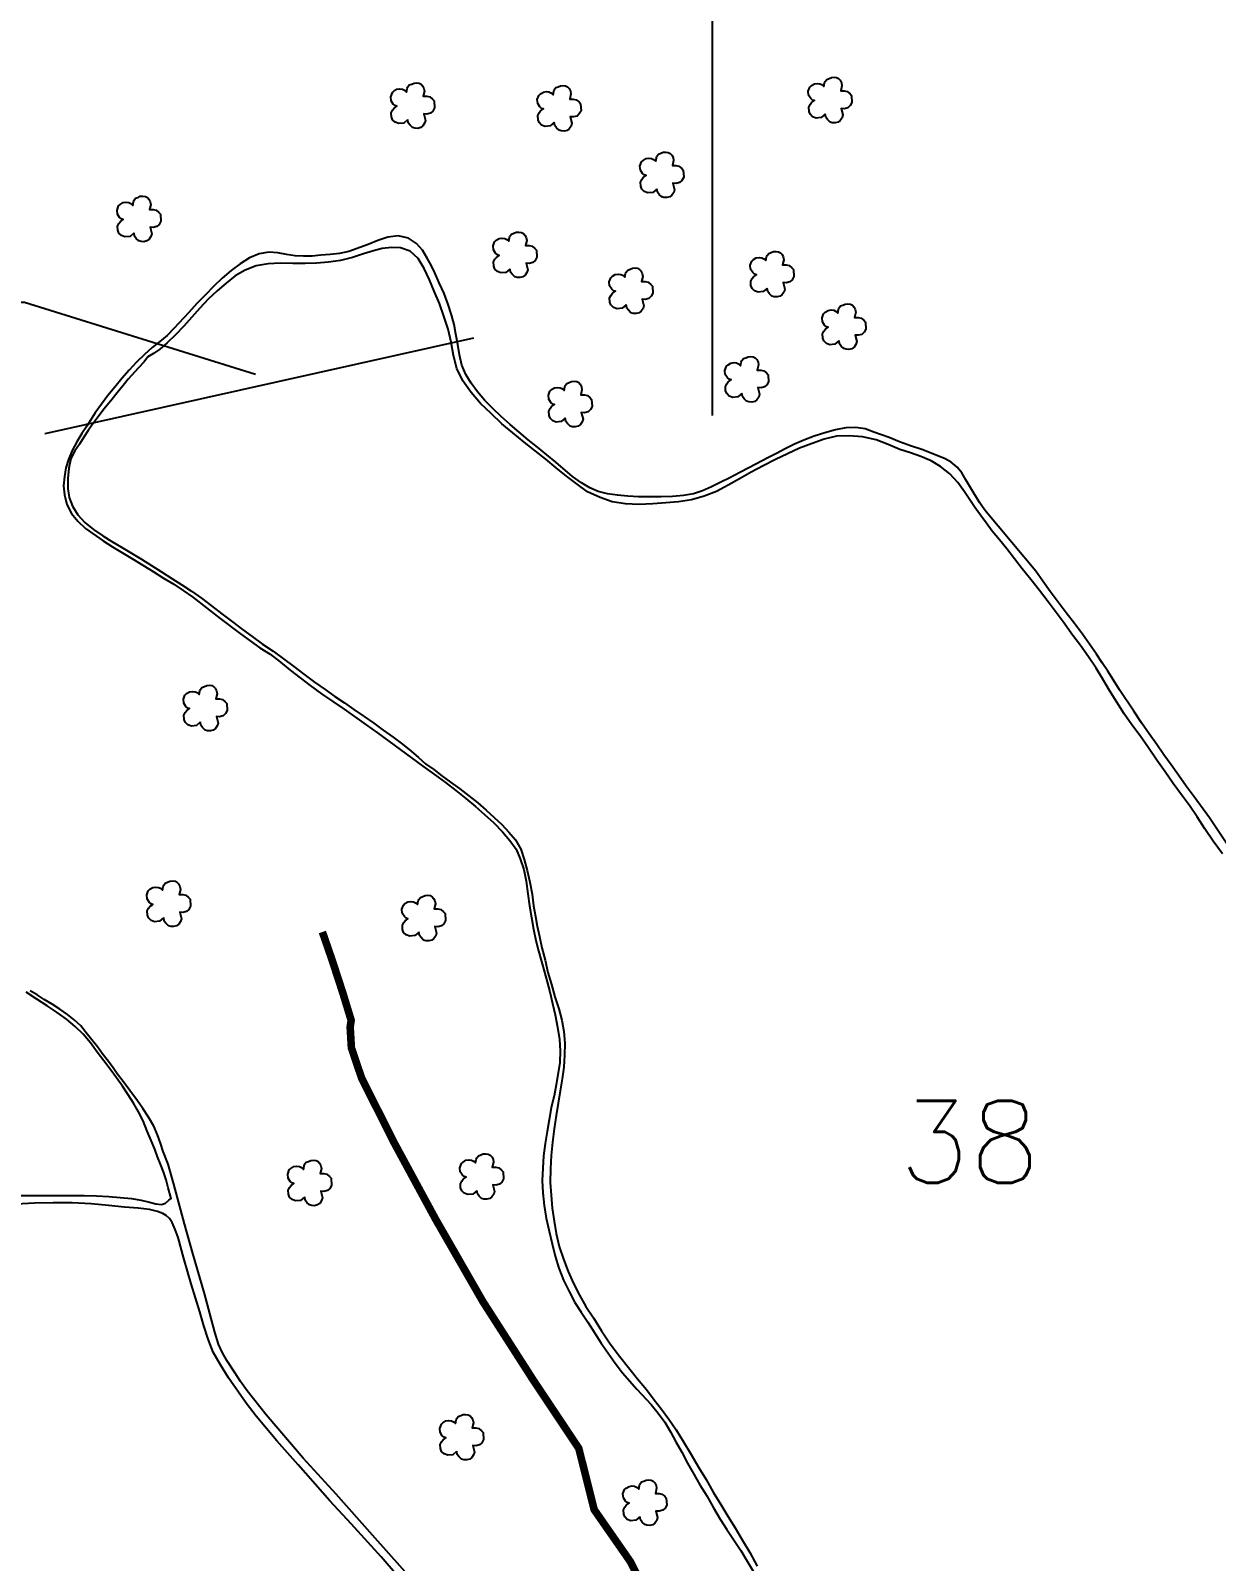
# Model space of a CAD drawing. Header units: millimetres. Extents: x 758395 to 764335, y 7809539 to 7813739.
# Drawn here: x 760984.3 to 761359.4, y 7812547 to 7813031 of the extents above; entities that cross this region are included whole.
import ezdxf

# ---------------------------------------------------------------- set-up
doc = ezdxf.new("R2010")
doc.units = ezdxf.units.MM
doc.linetypes.add('CONTINUO', pattern=[0])
for name, color, linetype in [('0114000634', 1, 'Continuous'), ('0114000634021', 5, 'Continuous'), ('0114000634038', 5, 'Continuous'), ('0114000634041', 5, 'Continuous'), ('CURSOS_D_AGUA', 4, 'Continuous'), ('MALHA', 8, 'Continuous'), ('MATO', 3, 'Continuous'), ('REDE_DE_LUZ', 6, 'Continuous'), ('TEXTO', 7, 'Continuous'), ('TEXTO_NUN_TAL', 7, 'Continuous')]:
    doc.layers.add(name, color=color, linetype=linetype)
doc.styles.add('Simplex', font='simplex.shx')

msp = doc.modelspace()

# ---------------------------------------------------------------- linework, layer by layer
at = {"layer": '0114000634', "color": 1, "linetype": 'ByBlock'}
for points in [[(761363.56, 7812772.61), (761357.18, 7812782.07), (761352.32, 7812788.7), (761349.77, 7812792.05), (761347.38, 7812795.56), (761345.05, 7812798.84), (761342.78, 7812801.99), (761340.53, 7812805.25), (761338.09, 7812808.66), (761335.63, 7812812.15), (761333.3, 7812815.83), (761328.75, 7812822.58), (761326.78, 7812825.58), (761325.05, 7812828.43), (761323.28, 7812831.13), (761321.45, 7812833.88), (761317.03, 7812840.14), (761314.5, 7812843.54), (761311.83, 7812846.9), (761309.27, 7812850.29), (761306.78, 7812853.69), (761304.51, 7812856.94), (761302.3, 7812860.03), (761286.58, 7812878.86), (761285.44, 7812880.38), (761284.52, 7812881.71), (761283.79, 7812882.87), (761282.38, 7812885.24), (761281.34, 7812886.87), (761280.14, 7812889), (761278.85, 7812891.15), (761277.4, 7812892.91), (761275.47, 7812894.52), (761273.57, 7812895.63), (761271.3, 7812896.58), (761266.18, 7812898.58), (761266.18, 7812898.58), (761262.66, 7812899.71), (761259.13, 7812900.97), (761255.82, 7812902.31), (761251, 7812904.01), (761248.32, 7812905.04), (761245.34, 7812905.52), (761242.17, 7812905.42), (761238.87, 7812904.76), (761235.5, 7812903.78), (761232.17, 7812902.72), (761228.91, 7812901.5), (761225.91, 7812900.23), (761223, 7812898.8), (761220.2, 7812897.27), (761217.52, 7812895.86), (761211.75, 7812892.89), (761208.64, 7812891.25), (761205.48, 7812889.6), (761202.47, 7812888.09), (761199.64, 7812886.75), (761196.88, 7812885.52), (761193.95, 7812884.52), (761190.78, 7812883.95), (761187.35, 7812883.64), (761183.73, 7812883.55), (761180.14, 7812883.56), (761176.62, 7812883.61), (761173.22, 7812883.8), (761169.95, 7812884.09), (761166.76, 7812884.54), (761163.82, 7812885.25), (761161.19, 7812886.47), (761158.56, 7812888.04), (761155.77, 7812889.97), (761150.42, 7812894.53), (761147.56, 7812896.87), (761144.68, 7812899.32), (761141.73, 7812901.62), (761135.98, 7812906.44), (761133.2, 7812908.92), (761130.59, 7812911.44), (761128.02, 7812914.01), (761125.68, 7812916.74), (761123.62, 7812919.46), (761121.98, 7812922.24), (761120.71, 7812925.17), (761119.99, 7812928.42), (761119.43, 7812931.72), (761118.84, 7812934.98), (761118.26, 7812938.07), (761117.47, 7812941.09), (761116.37, 7812944.38), (761115.09, 7812947.86), (761113.56, 7812951.27), (761112.15, 7812954.37), (761110.98, 7812956.84), (761109.79, 7812959.08), (761108.26, 7812961.51), (761106.36, 7812963.7), (761103.8, 7812965.36), (761100.61, 7812966.05), (761097.31, 7812965.69), (761094.14, 7812964.6), (761091.07, 7812963.36), (761084.95, 7812961.1), (761082.03, 7812960.49), (761079.09, 7812960.19), (761076.14, 7812959.93), (761073.35, 7812959.71), (761070.68, 7812959.67), (761068, 7812959.75), (761065.29, 7812960.16), (761062.5, 7812960.69), (761059.68, 7812960.92), (761056.62, 7812960.43), (761053.52, 7812959.17), (761050.61, 7812957.25), (761047.75, 7812955.1), (761044.93, 7812952.75), (761042.26, 7812950.14), (761039.6, 7812947.46), (761036.93, 7812944.7), (761034.37, 7812941.89), (761029.67, 7812936.84), (761027.5, 7812934.62), (761025.16, 7812932.67), (761022.77, 7812930.74), (761020.33, 7812928.54), (761017.87, 7812926.18), (761015.51, 7812923.62), (761013.2, 7812921.02), (761011, 7812918.28), (761008.75, 7812915.57), (761004.7, 7812910.16), (761002.12, 7812905.87), (761000.56, 7812903.56), (760999, 7812900.98), (760997.47, 7812898.19), (760996.27, 7812895.37), (760995.52, 7812892.71), (760995.01, 7812889.98), (760994.76, 7812887.1), (760995.08, 7812884.21), (760995.83, 7812881.17), (760997.27, 7812878.3), (760999.25, 7812875.86), (761001.73, 7812873.57), (761007.3, 7812869.69), (761010.25, 7812867.72), (761016.58, 7812863.98), (761023.06, 7812860), (761026.4, 7812857.87), (761029.58, 7812855.94), (761032.63, 7812854.01), (761035.67, 7812851.9), (761044.29, 7812845.15), (761050.67, 7812840.3), (761053.75, 7812838.08), (761056.86, 7812835.85), (761060.07, 7812833.79), (761063.32, 7812831.32), (761066.43, 7812828.76), (761069.57, 7812826.37), (761072.71, 7812823.95), (761076.36, 7812821.3), (761083.47, 7812816.42), (761090.49, 7812811.52), (761094.06, 7812808.95), (761101.24, 7812803.65), (761104.75, 7812801.02), (761108.42, 7812798.44), (761112.08, 7812795.77), (761115.55, 7812793.21), (761118.87, 7812790.68), (761121.96, 7812788.2), (761125.02, 7812785.68), (761127.93, 7812783.11), (761130.85, 7812780.45), (761133.55, 7812777.66), (761135.93, 7812774.95), (761137.91, 7812772.19), (761139.18, 7812769.1), (761140.3, 7812765.7), (761141.06, 7812762.04), (761141.62, 7812758.02), (761142.11, 7812754.24), (761142.72, 7812750.61), (761143.36, 7812746.88), (761144.14, 7812743.31), (761144.93, 7812740.05), (761146.86, 7812733.34), (761147.73, 7812730.22), (761148.57, 7812727.04), (761149.44, 7812723.39), (761150.23, 7812719.75), (761150.97, 7812715.94), (761151.62, 7812712.01), (761151.83, 7812708.37), (761151.67, 7812704.71), (761150.56, 7812697.71), (761149.87, 7812694.17), (761149.01, 7812690.46), (761148.37, 7812686.59), (761147.67, 7812682.9), (761147.07, 7812679.13), (761146.59, 7812675.22), (761146.3, 7812671.34), (761146.14, 7812667.43), (761146.31, 7812663.51), (761146.79, 7812659.51), (761147.44, 7812655.53), (761148.33, 7812651.43), (761149.29, 7812647.35), (761150.24, 7812643.51), (761151.39, 7812639.66), (761152.92, 7812635.86), (761154.63, 7812632.29), (761156.47, 7812628.83), (761158.51, 7812625.77), (761160.53, 7812622.66), (761164.83, 7812616.01), (761166.96, 7812612.88), (761169.2, 7812609.67), (761171.53, 7812606.66), (761176.02, 7812601.4), (761180.55, 7812596.55), (761182.84, 7812593.89), (761184.89, 7812591.05), (761186.68, 7812588), (761188.41, 7812584.83), (761190.29, 7812581.52), (761192.06, 7812578.01), (761194.12, 7812574.55), (761196, 7812571.18), (761198.17, 7812567.7), (761200.27, 7812563.94), (761202.44, 7812560.37), (761204.54, 7812557.05), (761208.96, 7812550.39), (761210.94, 7812547.1), (761214.84, 7812540.52)], [(761106.27, 7812539.82), (761092.42, 7812555.32), (761080.95, 7812568.2), (761070.5, 7812579.62), (761058.84, 7812593.29), (761052.85, 7812600.96), (761050.75, 7812603.91), (761048.85, 7812606.78), (761046.39, 7812610.52), (761044.93, 7812613.1), (761043.81, 7812615.71), (761042.6, 7812619.5), (761041.42, 7812623.77), (761039.33, 7812631.7), (761035.59, 7812644.34), (761033, 7812653.69), (761029.61, 7812666.24), (761027.79, 7812672.59), (761026.21, 7812676.62), (761025.43, 7812679.25), (761024.47, 7812681.86), (761023.3, 7812684.63), (761021.67, 7812687.49), (761019.85, 7812690.21), (761018.11, 7812692.65), (761013.3, 7812699.1), (761011.71, 7812701.17), (761010.24, 7812703.31), (761008.57, 7812705.56), (761006.96, 7812707.56), (761005.53, 7812709.7), (761003.69, 7812711.89), (761001.94, 7812714.09), (761000.17, 7812716.28), (760998.15, 7812718.21), (760995.95, 7812719.92), (760993.6, 7812721.62), (760991.12, 7812723.2), (760988.62, 7812724.69), (760986.38, 7812726.13), (760984.24, 7812727.43)]]:
    msp.add_lwpolyline(points, dxfattribs=at)
at = {"layer": '0114000634021', "linetype": 'ByBlock'}
msp.add_lwpolyline([(760980.51, 7812662.65), (760984.61, 7812662.63), (760988.75, 7812662.63), (760992.92, 7812662.72), (760997.13, 7812662.71), (761001.22, 7812662.68), (761005.2, 7812662.56), (761009.07, 7812662.36), (761012.71, 7812662.09), (761016.19, 7812661.76), (761019.32, 7812661.21), (761021.93, 7812660.54), (761023.95, 7812659.99), (761025.7, 7812659.85), (761026.98, 7812660.26), (761028.07, 7812661.24), (761028.76, 7812661.73), (761027.87, 7812665.1), (761027.24, 7812667.66), (761026.41, 7812670.13), (761025.44, 7812672.57), (761024.49, 7812674.89), (761023.6, 7812677.34), (761022.48, 7812680.09), (761021.22, 7812683.04), (761019.98, 7812686.31), (761018.47, 7812689.18), (761016.91, 7812691.86), (761015.24, 7812694.55), (761013.39, 7812697.27), (761011.53, 7812699.92), (761009.47, 7812702.58), (761007.44, 7812705.29), (761005.43, 7812707.99), (761003.26, 7812710.9), (761000.97, 7812713.64), (760998.39, 7812716.09), (760995.66, 7812718.47), (760992.74, 7812720.54), (760989.59, 7812722.63), (760986.34, 7812724.76), (760982.97, 7812726.96)], dxfattribs=at)
at = {"layer": '0114000634038', "linetype": 'ByBlock'}
msp.add_lwpolyline([(761361.28, 7812770.71), (761358.34, 7812774.72), (761355.69, 7812778.62), (761353.28, 7812782.36), (761350.84, 7812785.94), (761348.33, 7812789.4), (761345.74, 7812792.93), (761343.15, 7812796.59), (761340.55, 7812800.36), (761337.89, 7812804.21), (761335.26, 7812807.97), (761332.6, 7812811.49), (761330.17, 7812814.99), (761327.87, 7812818.63), (761325.58, 7812822.29), (761323.45, 7812825.91), (761321.3, 7812829.4), (761318.9, 7812832.94), (761316.36, 7812836.57), (761313.65, 7812840.13), (761311.23, 7812843.6), (761308.73, 7812846.97), (761306.16, 7812850.42), (761303.42, 7812853.94), (761300.63, 7812857.45), (761297.95, 7812860.76), (761295.51, 7812863.96), (761293.1, 7812867.14), (761290.76, 7812870.01), (761288.5, 7812872.73), (761286.51, 7812875.38), (761284.79, 7812877.74), (761283.1, 7812880.09), (761281.4, 7812882.62), (761279.67, 7812885.2), (761277.58, 7812888.12), (761275.05, 7812890.87), (761272.13, 7812893.19), (761269.11, 7812894.98), (761265.86, 7812896.36), (761262.64, 7812897.47), (761259.22, 7812898.56), (761255.57, 7812900.07), (761251.71, 7812901.55), (761247.49, 7812902.57), (761243.24, 7812902.9), (761239.24, 7812902.74), (761235.35, 7812901.77), (761231.48, 7812900.41), (761227.56, 7812898.94), (761223.75, 7812897.17), (761219.93, 7812895.36), (761216.06, 7812893.38), (761212.2, 7812891.4), (761208.57, 7812889.28), (761204.93, 7812887.31), (761201.22, 7812885.29), (761197.34, 7812883.79), (761193.33, 7812882.59), (761189.25, 7812882.04), (761185.23, 7812881.72), (761181.08, 7812881.36), (761176.73, 7812881.15), (761172.46, 7812881.31), (761168.31, 7812882.02), (761164.46, 7812883.34), (761160.46, 7812885.12), (761157.21, 7812887.54), (761153.8, 7812890.13), (761150.58, 7812892.75), (761147.25, 7812895.46), (761143.95, 7812898.15), (761140.44, 7812900.87), (761136.85, 7812903.76), (761133.4, 7812906.7), (761130, 7812909.91), (761126.63, 7812913.12), (761123.62, 7812916.59), (761121, 7812920.28), (761119.17, 7812924.18), (761118.05, 7812928.28), (761117.32, 7812932.48), (761116.41, 7812936.59), (761115.05, 7812940.72), (761113.65, 7812944.68), (761111.96, 7812948.55), (761110.47, 7812952.17), (761108.82, 7812955.77), (761106.91, 7812958.89), (761104.33, 7812961.2), (761101.33, 7812962.28), (761098.44, 7812962.45), (761095.54, 7812962.11), (761092.75, 7812961.4), (761089.65, 7812960.39), (761086.13, 7812959.24), (761082.34, 7812958.31), (761078.53, 7812957.75), (761074.75, 7812957.48), (761071.19, 7812957.31), (761067.29, 7812957.31), (761063.31, 7812957.43), (761059.51, 7812957.23), (761055.66, 7812956.58), (761052.17, 7812955.24), (761049.08, 7812953.42), (761046.22, 7812951.1), (761043.32, 7812948.66), (761040.5, 7812946.06), (761037.86, 7812943.24), (761035.3, 7812940.38), (761032.79, 7812937.48), (761030.13, 7812934.77), (761027.48, 7812932.23), (761025.16, 7812930.31), (761023.24, 7812928.84), (761021.36, 7812927.81), (761020.23, 7812926.21), (761018.31, 7812924.25), (761015.18, 7812920.76), (761013.59, 7812918.75), (761011.7, 7812916.42), (761009.69, 7812913.88), (761007.52, 7812911.32), (761005.67, 7812908.85), (761004, 7812906.61), (761002.58, 7812904.57), (761001.16, 7812902.47), (760999.76, 7812900.26), (760998.32, 7812898.12), (760997.09, 7812895.66), (760996.38, 7812892.65), (760996.15, 7812889.35), (760996.06, 7812886.17), (760996.5, 7812883.34), (760997.58, 7812880.57), (760999.22, 7812877.91), (761001.46, 7812875.43), (761004.18, 7812873.2), (761007.14, 7812871.29), (761010.05, 7812869.48), (761013.05, 7812867.63), (761016.29, 7812865.79), (761019.43, 7812863.86), (761022.53, 7812861.85), (761025.76, 7812859.83), (761028.96, 7812857.75), (761032.12, 7812855.76), (761035.27, 7812853.76), (761038.43, 7812851.5), (761041.55, 7812849.11), (761044.81, 7812846.6), (761048.19, 7812844.06), (761051.33, 7812841.6), (761054.38, 7812839.38), (761057.63, 7812837.03), (761061.02, 7812834.78), (761064.34, 7812832.34), (761067.6, 7812829.89), (761070.77, 7812827.46), (761074.1, 7812824.99), (761077.47, 7812822.62), (761080.57, 7812820.45), (761083.57, 7812818.4), (761086.61, 7812816.32), (761089.78, 7812814.16), (761092.87, 7812811.99), (761095.84, 7812809.78), (761098.95, 7812807.62), (761101.91, 7812805.34), (761104.66, 7812803.17), (761107.04, 7812801.19), (761109.25, 7812799.2), (761111.81, 7812797.35), (761114.42, 7812795.38), (761117.15, 7812793.36), (761120.04, 7812791.27), (761122.94, 7812789.03), (761125.79, 7812786.78), (761128.41, 7812784.48), (761130.9, 7812782.2), (761133.36, 7812779.94), (761135.56, 7812777.53), (761137.65, 7812775.12), (761139.34, 7812772.21), (761140.41, 7812768.94), (761141.38, 7812765.42), (761142.2, 7812761.72), (761142.91, 7812757.93), (761143.43, 7812754.29), (761144.05, 7812750.94), (761144.57, 7812747.84), (761145.26, 7812744.54), (761146.02, 7812740.99), (761147.03, 7812737.09), (761147.91, 7812733.2), (761149.11, 7812729.38), (761150.16, 7812725.45), (761151.35, 7812721.65), (761152.37, 7812718.1), (761153.01, 7812714.53), (761153.28, 7812710.87), (761153.24, 7812707.06), (761153.01, 7812703.23), (761152.46, 7812699.53), (761151.87, 7812695.75), (761151.21, 7812691.91), (761150.6, 7812687.95), (761149.96, 7812683.8), (761149.41, 7812679.59), (761148.99, 7812675.35), (761148.74, 7812671.07), (761148.65, 7812666.83), (761148.92, 7812662.75), (761149.31, 7812658.68), (761149.89, 7812654.61), (761150.57, 7812650.62), (761151.54, 7812646.57), (761152.82, 7812642.5), (761154.34, 7812638.67), (761156.04, 7812634.86), (761157.92, 7812631.18), (761159.98, 7812627.63), (761162.34, 7812623.95), (761164.9, 7812619.93), (761167.68, 7812615.83), (761170.54, 7812611.85), (761173.39, 7812608.25), (761176.28, 7812604.7), (761179.13, 7812601.36), (761181.53, 7812598.11), (761183.85, 7812595.17), (761186.14, 7812591.99), (761188.48, 7812588.54), (761190.84, 7812584.76), (761193.2, 7812580.78), (761195.56, 7812576.83), (761197.96, 7812572.92), (761200.23, 7812568.91), (761202.66, 7812564.98), (761204.88, 7812561.26), (761207.14, 7812557.59), (761209.38, 7812553.77), (761211.81, 7812549.78), (761214.14, 7812545.51)], dxfattribs=at)
at = {"layer": '0114000634041', "linetype": 'ByBlock'}
msp.add_lwpolyline([(761101, 7812541.72), (761095.21, 7812548.4), (761085.72, 7812558.87), (761079, 7812566.13), (761068.93, 7812577.53), (761062.2, 7812585.11), (761055.62, 7812592.96), (761052.55, 7812596.97), (761046.94, 7812605.01), (761044.37, 7812609.1), (761042.06, 7812613.13), (761040.48, 7812617.26), (761039.13, 7812621.47), (761037.81, 7812625.94), (761035.07, 7812634.79), (761032.77, 7812642.72), (761030.95, 7812649.42), (761030.07, 7812651.97), (761029.12, 7812654.12), (761028.23, 7812655.37), (761027.25, 7812656.33), (761026.17, 7812657), (761024.42, 7812657.66), (761021.89, 7812658.22), (761018.4, 7812658.62), (761014.05, 7812659.02), (761009.01, 7812659.48), (761003.51, 7812659.99), (760997.51, 7812660.32), (760991.43, 7812660.34), (760985.57, 7812660.21), (760979.8, 7812659.92)], dxfattribs=at)
at = {"layer": 'CURSOS_D_AGUA', "linetype": 'Continuous', "const_width": 2.4}
msp.add_lwpolyline([(761076.62, 7812745.99), (761079.7, 7812737.07), (761083.13, 7812726.56), (761085.71, 7812718.1), (761085.4, 7812715.95), (761085.79, 7812709.35), (761089.04, 7812699.75), (761099.38, 7812679.23), (761112.38, 7812655.25), (761127.35, 7812629.18), (761143.05, 7812604.72), (761157.71, 7812582.73), (761162.56, 7812563.38), (761174.06, 7812546.86), (761182.47, 7812529.94)], dxfattribs=at)
at = {"layer": 'MALHA'}
msp.add_line((761200, 7812909.3), (761200, 7813539.35), dxfattribs=at)
at = {"layer": 'MATO', "linetype": 'CONTINUO'}
for points in [[(761103.58, 7813002.78, 0), (761102.33, 7813001.74, 0), (761100.75, 7813001.56, 0), (761099.62, 7813001.99, 0), (761098.82, 7813002.78, 0), (761098.49, 7813003.68, 0), (761098.4, 7813005.01, 0), (761098.83, 7813005.85, 0), (761099.29, 7813006.47, 0), (761100.2, 7813007.09, 0), (761099.62, 7813007.28, 0), (761099.04, 7813007.75, 0), (761098.37, 7813008.81, 0), (761098.25, 7813010.07, 0), (761098.74, 7813011.39, 0), (761099.25, 7813011.86, 0), (761100.18, 7813012.43, 0), (761101.15, 7813012.56, 0), (761101.93, 7813012.45, 0), (761102.55, 7813012.16, 0), (761103.23, 7813011.56, 0), (761103.43, 7813012.71, 0), (761103.6, 7813013.17, 0), (761104.11, 7813013.81, 0), (761104.86, 7813014.09, 0), (761105.59, 7813014.41, 0), (761106.42, 7813014.49, 0), (761107.2, 7813014.38, 0), (761107.84, 7813014.04, 0), (761108.31, 7813013.53, 0), (761108.72, 7813012.72, 0), (761108.88, 7813011.81, 0), (761108.51, 7813010.2, 0), (761109.64, 7813010.21, 0), (761110.57, 7813009.99, 0), (761111.46, 7813009.29, 0), (761111.95, 7813008.73, 0), (761112.08, 7813006.51, 0), (761111.53, 7813005.51, 0), (761110.81, 7813004.85, 0), (761109.67, 7813004.54, 0), (761108.67, 7813004.63, 0), (761109.2, 7813002.55, 0), (761108.96, 7813001.67, 0), (761108.36, 7813000.82, 0), (761107.7, 7813000.3, 0), (761106.76, 7813000.07, 0), (761105.83, 7813000.12, 0), (761105.13, 7813000.32, 0), (761104.33, 7813001.11, 0), (761103.78, 7813001.82, 0), (761103.61, 7813002.89, 0)], [(761149.92, 7813001.91, 0), (761148.67, 7813000.87, 0), (761147.09, 7813000.68, 0), (761145.96, 7813001.12, 0), (761145.16, 7813001.91, 0), (761144.83, 7813002.81, 0), (761144.74, 7813004.14, 0), (761145.17, 7813004.98, 0), (761145.63, 7813005.6, 0), (761146.54, 7813006.22, 0), (761145.96, 7813006.4, 0), (761145.39, 7813006.88, 0), (761144.71, 7813007.94, 0), (761144.59, 7813009.2, 0), (761145.08, 7813010.51, 0), (761145.59, 7813010.98, 0), (761146.52, 7813011.55, 0), (761147.49, 7813011.68, 0), (761148.28, 7813011.57, 0), (761148.89, 7813011.29, 0), (761149.57, 7813010.68, 0), (761149.77, 7813011.84, 0), (761149.94, 7813012.3, 0), (761150.45, 7813012.94, 0), (761151.2, 7813013.21, 0), (761151.94, 7813013.54, 0), (761152.76, 7813013.61, 0), (761153.54, 7813013.5, 0), (761154.18, 7813013.17, 0), (761154.65, 7813012.66, 0), (761155.06, 7813011.84, 0), (761155.22, 7813010.94, 0), (761154.85, 7813009.32, 0), (761155.98, 7813009.34, 0), (761156.92, 7813009.11, 0), (761157.8, 7813008.42, 0), (761158.29, 7813007.86, 0), (761158.42, 7813005.63, 0), (761157.87, 7813004.64, 0), (761157.15, 7813003.97, 0), (761156.01, 7813003.67, 0), (761155.01, 7813003.76, 0), (761155.54, 7813001.68, 0), (761155.3, 7813000.8, 0), (761154.7, 7812999.95, 0), (761154.04, 7812999.42, 0), (761153.1, 7812999.19, 0), (761152.17, 7812999.25, 0), (761151.47, 7812999.45, 0), (761150.67, 7813000.23, 0), (761150.12, 7813000.94, 0), (761149.96, 7813002.02, 0)], [(761235.61, 7813004.53, 0), (761234.36, 7813003.49, 0), (761232.78, 7813003.3, 0), (761231.65, 7813003.74, 0), (761230.85, 7813004.53, 0), (761230.52, 7813005.43, 0), (761230.43, 7813006.76, 0), (761230.86, 7813007.6, 0), (761231.32, 7813008.22, 0), (761232.23, 7813008.84, 0), (761231.65, 7813009.03, 0), (761231.08, 7813009.5, 0), (761230.4, 7813010.56, 0), (761230.28, 7813011.82, 0), (761230.77, 7813013.13, 0), (761231.28, 7813013.61, 0), (761232.21, 7813014.17, 0), (761233.18, 7813014.3, 0), (761233.96, 7813014.19, 0), (761234.58, 7813013.91, 0), (761235.26, 7813013.3, 0), (761235.46, 7813014.46, 0), (761235.63, 7813014.92, 0), (761236.14, 7813015.56, 0), (761236.89, 7813015.83, 0), (761237.62, 7813016.16, 0), (761238.45, 7813016.24, 0), (761239.23, 7813016.12, 0), (761239.87, 7813015.79, 0), (761240.34, 7813015.28, 0), (761240.75, 7813014.47, 0), (761240.91, 7813013.56, 0), (761240.54, 7813011.94, 0), (761241.67, 7813011.96, 0), (761242.6, 7813011.74, 0), (761243.49, 7813011.04, 0), (761243.98, 7813010.48, 0), (761244.11, 7813008.25, 0), (761243.56, 7813007.26, 0), (761242.84, 7813006.6, 0), (761241.7, 7813006.29, 0), (761240.7, 7813006.38, 0), (761241.23, 7813004.3, 0), (761240.99, 7813003.42, 0), (761240.39, 7813002.57, 0), (761239.73, 7813002.04, 0), (761238.79, 7813001.81, 0), (761237.86, 7813001.87, 0), (761237.16, 7813002.07, 0), (761236.36, 7813002.85, 0), (761235.81, 7813003.56, 0), (761235.65, 7813004.64, 0)], [(761182.38, 7812980.87, 0), (761181.14, 7812979.83, 0), (761179.55, 7812979.65, 0), (761178.42, 7812980.08, 0), (761177.62, 7812980.87, 0), (761177.29, 7812981.77, 0), (761177.2, 7812983.1, 0), (761177.64, 7812983.94, 0), (761178.09, 7812984.56, 0), (761179, 7812985.18, 0), (761178.42, 7812985.37, 0), (761177.85, 7812985.84, 0), (761177.18, 7812986.9, 0), (761177.06, 7812988.16, 0), (761177.54, 7812989.48, 0), (761178.05, 7812989.95, 0), (761178.98, 7812990.52, 0), (761179.96, 7812990.65, 0), (761180.74, 7812990.54, 0), (761181.36, 7812990.25, 0), (761182.03, 7812989.65, 0), (761182.24, 7812990.8, 0), (761182.41, 7812991.26, 0), (761182.91, 7812991.9, 0), (761183.67, 7812992.18, 0), (761184.4, 7812992.5, 0), (761185.23, 7812992.58, 0), (761186.01, 7812992.47, 0), (761186.64, 7812992.13, 0), (761187.11, 7812991.62, 0), (761187.53, 7812990.81, 0), (761187.69, 7812989.9, 0), (761187.31, 7812988.29, 0), (761188.44, 7812988.3, 0), (761189.38, 7812988.08, 0), (761190.26, 7812987.38, 0), (761190.75, 7812986.82, 0), (761190.88, 7812984.6, 0), (761190.34, 7812983.6, 0), (761189.61, 7812982.94, 0), (761188.47, 7812982.63, 0), (761187.47, 7812982.72, 0), (761188.01, 7812980.64, 0), (761187.76, 7812979.76, 0), (761187.16, 7812978.91, 0), (761186.5, 7812978.39, 0), (761185.56, 7812978.16, 0), (761184.63, 7812978.21, 0), (761183.93, 7812978.41, 0), (761183.13, 7812979.2, 0), (761182.59, 7812979.91, 0), (761182.42, 7812980.98, 0)], [(761017.01, 7812966.96, 0), (761015.77, 7812965.91, 0), (761014.18, 7812965.73, 0), (761013.06, 7812966.17, 0), (761012.26, 7812966.95, 0), (761011.92, 7812967.86, 0), (761011.83, 7812969.19, 0), (761012.27, 7812970.03, 0), (761012.72, 7812970.65, 0), (761013.63, 7812971.27, 0), (761013.05, 7812971.45, 0), (761012.48, 7812971.92, 0), (761011.81, 7812972.98, 0), (761011.69, 7812974.25, 0), (761012.17, 7812975.56, 0), (761012.68, 7812976.03, 0), (761013.61, 7812976.6, 0), (761014.59, 7812976.73, 0), (761015.37, 7812976.62, 0), (761015.99, 7812976.33, 0), (761016.66, 7812975.73, 0), (761016.87, 7812976.88, 0), (761017.04, 7812977.34, 0), (761017.54, 7812977.98, 0), (761018.3, 7812978.26, 0), (761019.03, 7812978.59, 0), (761019.86, 7812978.66, 0), (761020.64, 7812978.55, 0), (761021.27, 7812978.22, 0), (761021.74, 7812977.71, 0), (761022.16, 7812976.89, 0), (761022.32, 7812975.99, 0), (761021.94, 7812974.37, 0), (761023.07, 7812974.39, 0), (761024.01, 7812974.16, 0), (761024.89, 7812973.46, 0), (761025.38, 7812972.9, 0), (761025.51, 7812970.68, 0), (761024.97, 7812969.68, 0), (761024.24, 7812969.02, 0), (761023.1, 7812968.72, 0), (761022.1, 7812968.8, 0), (761022.64, 7812966.73, 0), (761022.39, 7812965.84, 0), (761021.79, 7812965, 0), (761021.13, 7812964.47, 0), (761020.19, 7812964.24, 0), (761019.26, 7812964.3, 0), (761018.56, 7812964.49, 0), (761017.76, 7812965.28, 0), (761017.22, 7812965.99, 0), (761017.05, 7812967.07, 0)], [(761135.93, 7812955.6, 0), (761134.68, 7812954.55, 0), (761133.1, 7812954.37, 0), (761131.97, 7812954.81, 0), (761131.17, 7812955.6, 0), (761130.84, 7812956.5, 0), (761130.75, 7812957.83, 0), (761131.18, 7812958.67, 0), (761131.64, 7812959.29, 0), (761132.55, 7812959.91, 0), (761131.97, 7812960.09, 0), (761131.4, 7812960.56, 0), (761130.72, 7812961.62, 0), (761130.6, 7812962.89, 0), (761131.09, 7812964.2, 0), (761131.6, 7812964.67, 0), (761132.53, 7812965.24, 0), (761133.5, 7812965.37, 0), (761134.29, 7812965.26, 0), (761134.9, 7812964.97, 0), (761135.58, 7812964.37, 0), (761135.78, 7812965.52, 0), (761135.95, 7812965.99, 0), (761136.46, 7812966.63, 0), (761137.21, 7812966.9, 0), (761137.95, 7812967.23, 0), (761138.77, 7812967.3, 0), (761139.55, 7812967.19, 0), (761140.19, 7812966.86, 0), (761140.66, 7812966.35, 0), (761141.07, 7812965.53, 0), (761141.23, 7812964.63, 0), (761140.86, 7812963.01, 0), (761141.99, 7812963.03, 0), (761142.93, 7812962.8, 0), (761143.81, 7812962.1, 0), (761144.3, 7812961.54, 0), (761144.43, 7812959.32, 0), (761143.88, 7812958.32, 0), (761143.16, 7812957.66, 0), (761142.02, 7812957.36, 0), (761141.02, 7812957.45, 0), (761141.55, 7812955.37, 0), (761141.31, 7812954.48, 0), (761140.71, 7812953.64, 0), (761140.05, 7812953.11, 0), (761139.11, 7812952.88, 0), (761138.18, 7812952.94, 0), (761137.48, 7812953.14, 0), (761136.68, 7812953.92, 0), (761136.13, 7812954.63, 0), (761135.97, 7812955.71, 0)], [(761217.25, 7812949.48, 0), (761216, 7812948.44, 0), (761214.42, 7812948.25, 0), (761213.29, 7812948.69, 0), (761212.49, 7812949.48, 0), (761212.16, 7812950.38, 0), (761212.07, 7812951.71, 0), (761212.5, 7812952.55, 0), (761212.95, 7812953.17, 0), (761213.87, 7812953.79, 0), (761213.29, 7812953.98, 0), (761212.71, 7812954.45, 0), (761212.04, 7812955.51, 0), (761211.92, 7812956.77, 0), (761212.41, 7812958.08, 0), (761212.92, 7812958.56, 0), (761213.84, 7812959.12, 0), (761214.82, 7812959.25, 0), (761215.6, 7812959.14, 0), (761216.22, 7812958.86, 0), (761216.9, 7812958.25, 0), (761217.1, 7812959.41, 0), (761217.27, 7812959.87, 0), (761217.78, 7812960.51, 0), (761218.53, 7812960.78, 0), (761219.26, 7812961.11, 0), (761220.09, 7812961.19, 0), (761220.87, 7812961.07, 0), (761221.5, 7812960.74, 0), (761221.98, 7812960.23, 0), (761222.39, 7812959.42, 0), (761222.55, 7812958.51, 0), (761222.17, 7812956.89, 0), (761223.31, 7812956.91, 0), (761224.24, 7812956.69, 0), (761225.12, 7812955.99, 0), (761225.61, 7812955.43, 0), (761225.75, 7812953.2, 0), (761225.2, 7812952.21, 0), (761224.48, 7812951.54, 0), (761223.34, 7812951.24, 0), (761222.34, 7812951.33, 0), (761222.87, 7812949.25, 0), (761222.63, 7812948.37, 0), (761222.03, 7812947.52, 0), (761221.37, 7812946.99, 0), (761220.43, 7812946.76, 0), (761219.49, 7812946.82, 0), (761218.8, 7812947.02, 0), (761218, 7812947.8, 0), (761217.45, 7812948.51, 0), (761217.28, 7812949.59, 0)], [(761172.65, 7812944.24, 0), (761171.41, 7812943.19, 0), (761169.82, 7812943.01, 0), (761168.69, 7812943.45, 0), (761167.89, 7812944.24, 0), (761167.56, 7812945.14, 0), (761167.47, 7812946.47, 0), (761167.91, 7812947.31, 0), (761168.36, 7812947.93, 0), (761169.27, 7812948.55, 0), (761168.69, 7812948.73, 0), (761168.12, 7812949.2, 0), (761167.45, 7812950.26, 0), (761167.33, 7812951.53, 0), (761167.81, 7812952.84, 0), (761168.32, 7812953.31, 0), (761169.25, 7812953.88, 0), (761170.23, 7812954.01, 0), (761171.01, 7812953.9, 0), (761171.63, 7812953.62, 0), (761172.3, 7812953.01, 0), (761172.51, 7812954.16, 0), (761172.68, 7812954.63, 0), (761173.18, 7812955.27, 0), (761173.94, 7812955.54, 0), (761174.67, 7812955.87, 0), (761175.5, 7812955.94, 0), (761176.28, 7812955.83, 0), (761176.91, 7812955.5, 0), (761177.38, 7812954.99, 0), (761177.79, 7812954.17, 0), (761177.96, 7812953.27, 0), (761177.58, 7812951.65, 0), (761178.71, 7812951.67, 0), (761179.65, 7812951.44, 0), (761180.53, 7812950.74, 0), (761181.02, 7812950.18, 0), (761181.15, 7812947.96, 0), (761180.61, 7812946.97, 0), (761179.88, 7812946.3, 0), (761178.74, 7812946, 0), (761177.74, 7812946.09, 0), (761178.28, 7812944.01, 0), (761178.03, 7812943.12, 0), (761177.43, 7812942.28, 0), (761176.77, 7812941.75, 0), (761175.83, 7812941.52, 0), (761174.9, 7812941.58, 0), (761174.2, 7812941.78, 0), (761173.4, 7812942.56, 0), (761172.86, 7812943.27, 0), (761172.69, 7812944.35, 0)], [(761239.98, 7812932.88, 0), (761238.73, 7812931.83, 0), (761237.15, 7812931.65, 0), (761236.02, 7812932.09, 0), (761235.22, 7812932.88, 0), (761234.89, 7812933.78, 0), (761234.8, 7812935.11, 0), (761235.23, 7812935.95, 0), (761235.69, 7812936.57, 0), (761236.6, 7812937.19, 0), (761236.02, 7812937.37, 0), (761235.45, 7812937.85, 0), (761234.77, 7812938.91, 0), (761234.65, 7812940.17, 0), (761235.14, 7812941.48, 0), (761235.65, 7812941.95, 0), (761236.58, 7812942.52, 0), (761237.56, 7812942.65, 0), (761238.34, 7812942.54, 0), (761238.95, 7812942.26, 0), (761239.63, 7812941.65, 0), (761239.83, 7812942.81, 0), (761240, 7812943.27, 0), (761240.51, 7812943.91, 0), (761241.26, 7812944.18, 0), (761242, 7812944.51, 0), (761242.82, 7812944.58, 0), (761243.6, 7812944.47, 0), (761244.24, 7812944.14, 0), (761244.71, 7812943.63, 0), (761245.12, 7812942.81, 0), (761245.28, 7812941.91, 0), (761244.91, 7812940.29, 0), (761246.04, 7812940.31, 0), (761246.98, 7812940.08, 0), (761247.86, 7812939.38, 0), (761248.35, 7812938.83, 0), (761248.48, 7812936.6, 0), (761247.94, 7812935.61, 0), (761247.21, 7812934.94, 0), (761246.07, 7812934.64, 0), (761245.07, 7812934.73, 0), (761245.6, 7812932.65, 0), (761245.36, 7812931.76, 0), (761244.76, 7812930.92, 0), (761244.1, 7812930.39, 0), (761243.16, 7812930.16, 0), (761242.23, 7812930.22, 0), (761241.53, 7812930.42, 0), (761240.73, 7812931.2, 0), (761240.18, 7812931.91, 0), (761240.02, 7812932.99, 0)], [(761209.25, 7812916.24, 0), (761208, 7812915.19, 0), (761206.42, 7812915.01, 0), (761205.29, 7812915.45, 0), (761204.49, 7812916.24, 0), (761204.16, 7812917.14, 0), (761204.07, 7812918.47, 0), (761204.5, 7812919.31, 0), (761204.95, 7812919.93, 0), (761205.87, 7812920.55, 0), (761205.29, 7812920.73, 0), (761204.71, 7812921.21, 0), (761204.04, 7812922.27, 0), (761203.92, 7812923.53, 0), (761204.4, 7812924.84, 0), (761204.92, 7812925.31, 0), (761205.84, 7812925.88, 0), (761206.82, 7812926.01, 0), (761207.6, 7812925.9, 0), (761208.22, 7812925.62, 0), (761208.9, 7812925.01, 0), (761209.1, 7812926.17, 0), (761209.27, 7812926.63, 0), (761209.78, 7812927.27, 0), (761210.53, 7812927.54, 0), (761211.26, 7812927.87, 0), (761212.09, 7812927.94, 0), (761212.87, 7812927.83, 0), (761213.5, 7812927.5, 0), (761213.98, 7812926.99, 0), (761214.39, 7812926.17, 0), (761214.55, 7812925.27, 0), (761214.17, 7812923.65, 0), (761215.31, 7812923.67, 0), (761216.24, 7812923.44, 0), (761217.12, 7812922.74, 0), (761217.61, 7812922.19, 0), (761217.75, 7812919.96, 0), (761217.2, 7812918.97, 0), (761216.48, 7812918.3, 0), (761215.34, 7812918, 0), (761214.34, 7812918.09, 0), (761214.87, 7812916.01, 0), (761214.63, 7812915.12, 0), (761214.03, 7812914.28, 0), (761213.37, 7812913.75, 0), (761212.43, 7812913.52, 0), (761211.49, 7812913.58, 0), (761210.8, 7812913.78, 0), (761210, 7812914.56, 0), (761209.45, 7812915.27, 0), (761209.28, 7812916.35, 0)], [(761153.42, 7812908.41, 0), (761152.17, 7812907.37, 0), (761150.59, 7812907.18, 0), (761149.46, 7812907.62, 0), (761148.66, 7812908.41, 0), (761148.33, 7812909.31, 0), (761148.24, 7812910.64, 0), (761148.67, 7812911.48, 0), (761149.12, 7812912.1, 0), (761150.04, 7812912.72, 0), (761149.46, 7812912.91, 0), (761148.88, 7812913.38, 0), (761148.21, 7812914.44, 0), (761148.09, 7812915.7, 0), (761148.58, 7812917.02, 0), (761149.09, 7812917.49, 0), (761150.02, 7812918.05, 0), (761150.99, 7812918.19, 0), (761151.77, 7812918.07, 0), (761152.39, 7812917.79, 0), (761153.07, 7812917.18, 0), (761153.27, 7812918.34, 0), (761153.44, 7812918.8, 0), (761153.95, 7812919.44, 0), (761154.7, 7812919.72, 0), (761155.43, 7812920.04, 0), (761156.26, 7812920.12, 0), (761157.04, 7812920.01, 0), (761157.67, 7812919.67, 0), (761158.15, 7812919.16, 0), (761158.56, 7812918.35, 0), (761158.72, 7812917.44, 0), (761158.35, 7812915.82, 0), (761159.48, 7812915.84, 0), (761160.41, 7812915.62, 0), (761161.3, 7812914.92, 0), (761161.78, 7812914.36, 0), (761161.92, 7812912.13, 0), (761161.37, 7812911.14, 0), (761160.65, 7812910.48, 0), (761159.51, 7812910.17, 0), (761158.51, 7812910.26, 0), (761159.04, 7812908.18, 0), (761158.8, 7812907.3, 0), (761158.2, 7812906.45, 0), (761157.54, 7812905.93, 0), (761156.6, 7812905.69, 0), (761155.66, 7812905.75, 0), (761154.97, 7812905.95, 0), (761154.17, 7812906.74, 0), (761153.62, 7812907.44, 0), (761153.45, 7812908.52, 0)], [(761038, 7812812.29, 0), (761036.75, 7812811.25, 0), (761035.17, 7812811.07, 0), (761034.04, 7812811.5, 0), (761033.24, 7812812.29, 0), (761032.91, 7812813.19, 0), (761032.82, 7812814.52, 0), (761033.25, 7812815.36, 0), (761033.71, 7812815.98, 0), (761034.62, 7812816.6, 0), (761034.04, 7812816.79, 0), (761033.47, 7812817.26, 0), (761032.79, 7812818.32, 0), (761032.67, 7812819.58, 0), (761033.16, 7812820.9, 0), (761033.67, 7812821.37, 0), (761034.6, 7812821.94, 0), (761035.57, 7812822.07, 0), (761036.35, 7812821.95, 0), (761036.97, 7812821.67, 0), (761037.65, 7812821.07, 0), (761037.85, 7812822.22, 0), (761038.02, 7812822.68, 0), (761038.53, 7812823.32, 0), (761039.28, 7812823.6, 0), (761040.02, 7812823.92, 0), (761040.84, 7812824, 0), (761041.62, 7812823.89, 0), (761042.26, 7812823.55, 0), (761042.73, 7812823.04, 0), (761043.14, 7812822.23, 0), (761043.3, 7812821.32, 0), (761042.93, 7812819.71, 0), (761044.06, 7812819.72, 0), (761045, 7812819.5, 0), (761045.88, 7812818.8, 0), (761046.37, 7812818.24, 0), (761046.5, 7812816.02, 0), (761045.95, 7812815.02, 0), (761045.23, 7812814.36, 0), (761044.09, 7812814.05, 0), (761043.09, 7812814.14, 0), (761043.62, 7812812.06, 0), (761043.38, 7812811.18, 0), (761042.78, 7812810.33, 0), (761042.12, 7812809.81, 0), (761041.18, 7812809.58, 0), (761040.25, 7812809.63, 0), (761039.55, 7812809.83, 0), (761038.75, 7812810.62, 0), (761038.2, 7812811.33, 0), (761038.04, 7812812.4, 0)], [(761026.39, 7812750.42, 0), (761025.15, 7812749.37, 0), (761023.56, 7812749.19, 0), (761022.44, 7812749.63, 0), (761021.64, 7812750.42, 0), (761021.31, 7812751.32, 0), (761021.22, 7812752.65, 0), (761021.65, 7812753.49, 0), (761022.1, 7812754.11, 0), (761023.01, 7812754.73, 0), (761022.43, 7812754.91, 0), (761021.86, 7812755.39, 0), (761021.19, 7812756.45, 0), (761021.07, 7812757.71, 0), (761021.55, 7812759.02, 0), (761022.06, 7812759.49, 0), (761022.99, 7812760.06, 0), (761023.97, 7812760.19, 0), (761024.75, 7812760.08, 0), (761025.37, 7812759.8, 0), (761026.04, 7812759.19, 0), (761026.25, 7812760.35, 0), (761026.42, 7812760.81, 0), (761026.92, 7812761.45, 0), (761027.68, 7812761.72, 0), (761028.41, 7812762.05, 0), (761029.24, 7812762.12, 0), (761030.02, 7812762.01, 0), (761030.65, 7812761.68, 0), (761031.12, 7812761.17, 0), (761031.54, 7812760.35, 0), (761031.7, 7812759.45, 0), (761031.32, 7812757.83, 0), (761032.45, 7812757.85, 0), (761033.39, 7812757.62, 0), (761034.27, 7812756.93, 0), (761034.76, 7812756.37, 0), (761034.9, 7812754.14, 0), (761034.35, 7812753.15, 0), (761033.63, 7812752.48, 0), (761032.49, 7812752.18, 0), (761031.49, 7812752.27, 0), (761032.02, 7812750.19, 0), (761031.77, 7812749.3, 0), (761031.17, 7812748.46, 0), (761030.51, 7812747.93, 0), (761029.57, 7812747.7, 0), (761028.64, 7812747.76, 0), (761027.94, 7812747.96, 0), (761027.14, 7812748.74, 0), (761026.6, 7812749.45, 0), (761026.43, 7812750.53, 0)], [(761107.07, 7812745.88, 0), (761105.83, 7812744.84, 0), (761104.24, 7812744.66, 0), (761103.12, 7812745.09, 0), (761102.32, 7812745.88, 0), (761101.99, 7812746.78, 0), (761101.9, 7812748.11, 0), (761102.33, 7812748.95, 0), (761102.78, 7812749.57, 0), (761103.69, 7812750.19, 0), (761103.11, 7812750.38, 0), (761102.54, 7812750.85, 0), (761101.87, 7812751.91, 0), (761101.75, 7812753.17, 0), (761102.23, 7812754.49, 0), (761102.74, 7812754.96, 0), (761103.67, 7812755.53, 0), (761104.65, 7812755.66, 0), (761105.43, 7812755.54, 0), (761106.05, 7812755.26, 0), (761106.72, 7812754.66, 0), (761106.93, 7812755.81, 0), (761107.1, 7812756.27, 0), (761107.6, 7812756.91, 0), (761108.36, 7812757.19, 0), (761109.09, 7812757.51, 0), (761109.92, 7812757.59, 0), (761110.7, 7812757.48, 0), (761111.33, 7812757.14, 0), (761111.8, 7812756.63, 0), (761112.22, 7812755.82, 0), (761112.38, 7812754.91, 0), (761112, 7812753.3, 0), (761113.13, 7812753.31, 0), (761114.07, 7812753.09, 0), (761114.95, 7812752.39, 0), (761115.44, 7812751.83, 0), (761115.58, 7812749.61, 0), (761115.03, 7812748.61, 0), (761114.31, 7812747.95, 0), (761113.17, 7812747.64, 0), (761112.17, 7812747.73, 0), (761112.7, 7812745.65, 0), (761112.46, 7812744.77, 0), (761111.85, 7812743.92, 0), (761111.19, 7812743.4, 0), (761110.25, 7812743.17, 0), (761109.32, 7812743.22, 0), (761108.62, 7812743.42, 0), (761107.82, 7812744.21, 0), (761107.28, 7812744.92, 0), (761107.11, 7812745.99, 0)], [(761070.99, 7812662.17, 0), (761069.74, 7812661.12, 0), (761068.16, 7812660.94, 0), (761067.03, 7812661.38, 0), (761066.23, 7812662.16, 0), (761065.9, 7812663.06, 0), (761065.81, 7812664.39, 0), (761066.24, 7812665.23, 0), (761066.7, 7812665.86, 0), (761067.61, 7812666.47, 0), (761067.03, 7812666.66, 0), (761066.46, 7812667.13, 0), (761065.78, 7812668.19, 0), (761065.66, 7812669.45, 0), (761066.15, 7812670.77, 0), (761066.66, 7812671.24, 0), (761067.59, 7812671.81, 0), (761068.56, 7812671.94, 0), (761069.34, 7812671.83, 0), (761069.96, 7812671.54, 0), (761070.64, 7812670.94, 0), (761070.84, 7812672.09, 0), (761071.01, 7812672.55, 0), (761071.52, 7812673.19, 0), (761072.27, 7812673.47, 0), (761073, 7812673.79, 0), (761073.83, 7812673.87, 0), (761074.61, 7812673.76, 0), (761075.25, 7812673.42, 0), (761075.72, 7812672.91, 0), (761076.13, 7812672.1, 0), (761076.29, 7812671.19, 0), (761075.92, 7812669.58, 0), (761077.05, 7812669.59, 0), (761077.98, 7812669.37, 0), (761078.87, 7812668.67, 0), (761079.36, 7812668.11, 0), (761079.49, 7812665.89, 0), (761078.94, 7812664.89, 0), (761078.22, 7812664.23, 0), (761077.08, 7812663.92, 0), (761076.08, 7812664.01, 0), (761076.61, 7812661.93, 0), (761076.37, 7812661.05, 0), (761075.77, 7812660.2, 0), (761075.11, 7812659.68, 0), (761074.17, 7812659.45, 0), (761073.24, 7812659.5, 0), (761072.54, 7812659.7, 0), (761071.74, 7812660.49, 0), (761071.19, 7812661.2, 0), (761071.03, 7812662.27, 0)], [(761125.43, 7812664.18, 0), (761124.19, 7812663.14, 0), (761122.6, 7812662.95, 0), (761121.48, 7812663.39, 0), (761120.67, 7812664.18, 0), (761120.34, 7812665.08, 0), (761120.25, 7812666.41, 0), (761120.69, 7812667.25, 0), (761121.14, 7812667.87, 0), (761122.05, 7812668.49, 0), (761121.47, 7812668.68, 0), (761120.9, 7812669.15, 0), (761120.23, 7812670.21, 0), (761120.11, 7812671.47, 0), (761120.59, 7812672.79, 0), (761121.1, 7812673.26, 0), (761122.03, 7812673.83, 0), (761123.01, 7812673.96, 0), (761123.79, 7812673.84, 0), (761124.41, 7812673.56, 0), (761125.08, 7812672.96, 0), (761125.29, 7812674.11, 0), (761125.46, 7812674.57, 0), (761125.96, 7812675.21, 0), (761126.72, 7812675.49, 0), (761127.45, 7812675.81, 0), (761128.28, 7812675.89, 0), (761129.06, 7812675.78, 0), (761129.69, 7812675.44, 0), (761130.16, 7812674.93, 0), (761130.58, 7812674.12, 0), (761130.74, 7812673.21, 0), (761130.36, 7812671.6, 0), (761131.49, 7812671.61, 0), (761132.43, 7812671.39, 0), (761133.31, 7812670.69, 0), (761133.8, 7812670.13, 0), (761133.93, 7812667.9, 0), (761133.39, 7812666.91, 0), (761132.66, 7812666.25, 0), (761131.52, 7812665.94, 0), (761130.52, 7812666.03, 0), (761131.06, 7812663.95, 0), (761130.81, 7812663.07, 0), (761130.21, 7812662.22, 0), (761129.55, 7812661.7, 0), (761128.61, 7812661.47, 0), (761127.68, 7812661.52, 0), (761126.98, 7812661.72, 0), (761126.18, 7812662.51, 0), (761125.64, 7812663.22, 0), (761125.47, 7812664.29, 0)], [(761119.08, 7812581.77, 0), (761117.83, 7812580.73, 0), (761116.25, 7812580.55, 0), (761115.12, 7812580.98, 0), (761114.32, 7812581.77, 0), (761113.99, 7812582.67, 0), (761113.9, 7812584, 0), (761114.33, 7812584.84, 0), (761114.79, 7812585.46, 0), (761115.7, 7812586.08, 0), (761115.12, 7812586.27, 0), (761114.55, 7812586.74, 0), (761113.87, 7812587.8, 0), (761113.75, 7812589.06, 0), (761114.24, 7812590.38, 0), (761114.75, 7812590.85, 0), (761115.68, 7812591.42, 0), (761116.65, 7812591.55, 0), (761117.43, 7812591.44, 0), (761118.05, 7812591.15, 0), (761118.73, 7812590.55, 0), (761118.93, 7812591.7, 0), (761119.1, 7812592.16, 0), (761119.61, 7812592.8, 0), (761120.36, 7812593.08, 0), (761121.09, 7812593.4, 0), (761121.92, 7812593.48, 0), (761122.7, 7812593.37, 0), (761123.34, 7812593.03, 0), (761123.81, 7812592.52, 0), (761124.22, 7812591.71, 0), (761124.38, 7812590.8, 0), (761124.01, 7812589.19, 0), (761125.14, 7812589.2, 0), (761126.07, 7812588.98, 0), (761126.96, 7812588.28, 0), (761127.45, 7812587.72, 0), (761127.58, 7812585.5, 0), (761127.03, 7812584.5, 0), (761126.31, 7812583.84, 0), (761125.17, 7812583.53, 0), (761124.17, 7812583.62, 0), (761124.7, 7812581.54, 0), (761124.46, 7812580.66, 0), (761123.86, 7812579.81, 0), (761123.2, 7812579.29, 0), (761122.26, 7812579.06, 0), (761121.33, 7812579.11, 0), (761120.63, 7812579.31, 0), (761119.83, 7812580.1, 0), (761119.28, 7812580.81, 0), (761119.12, 7812581.88, 0)], [(761177.02, 7812561.07, 0), (761175.77, 7812560.03, 0), (761174.19, 7812559.85, 0), (761173.06, 7812560.28, 0), (761172.26, 7812561.07, 0), (761171.93, 7812561.97, 0), (761171.84, 7812563.3, 0), (761172.27, 7812564.14, 0), (761172.73, 7812564.76, 0), (761173.64, 7812565.38, 0), (761173.06, 7812565.57, 0), (761172.49, 7812566.04, 0), (761171.82, 7812567.1, 0), (761171.69, 7812568.36, 0), (761172.18, 7812569.68, 0), (761172.69, 7812570.15, 0), (761173.62, 7812570.72, 0), (761174.6, 7812570.85, 0), (761175.38, 7812570.73, 0), (761175.99, 7812570.45, 0), (761176.67, 7812569.85, 0), (761176.87, 7812571, 0), (761177.05, 7812571.46, 0), (761177.55, 7812572.1, 0), (761178.3, 7812572.38, 0), (761179.04, 7812572.7, 0), (761179.86, 7812572.78, 0), (761180.64, 7812572.67, 0), (761181.28, 7812572.33, 0), (761181.75, 7812571.82, 0), (761182.16, 7812571.01, 0), (761182.33, 7812570.1, 0), (761181.95, 7812568.49, 0), (761183.08, 7812568.5, 0), (761184.02, 7812568.28, 0), (761184.9, 7812567.58, 0), (761185.39, 7812567.02, 0), (761185.52, 7812564.8, 0), (761184.98, 7812563.8, 0), (761184.25, 7812563.14, 0), (761183.11, 7812562.83, 0), (761182.11, 7812562.92, 0), (761182.65, 7812560.84, 0), (761182.4, 7812559.96, 0), (761181.8, 7812559.11, 0), (761181.14, 7812558.59, 0), (761180.2, 7812558.36, 0), (761179.27, 7812558.41, 0), (761178.57, 7812558.61, 0), (761177.77, 7812559.4, 0), (761177.23, 7812560.11, 0), (761177.06, 7812561.18, 0)]]:
    msp.add_polyline3d(points, dxfattribs=at)
at = {"layer": 'REDE_DE_LUZ', "color": 6, "linetype": 'Continuous'}
for points in [[(761124.36, 7812933.77), (760988.85, 7812903.44)], [(760988.95, 7812903.46), (760988.85, 7812903.44)]]:
    msp.add_lwpolyline(points, dxfattribs=at)
at = {"layer": 'TEXTO', "color": 7, "linetype": 'ByBlock'}
msp.add_lwpolyline([(760714.33, 7812945.09), (760982.37, 7812945.09), (761055.45, 7812922.38)], dxfattribs=at)

# ---------------------------------------------------------------- texts
at = {"layer": 'TEXTO_NUN_TAL', "linetype": 'Continuous', "style": 'Simplex'}
msp.add_text('38', height=26, dxfattribs=at).set_placement((761259.01, 7812666.66))

doc.saveas('drawing.dxf')
